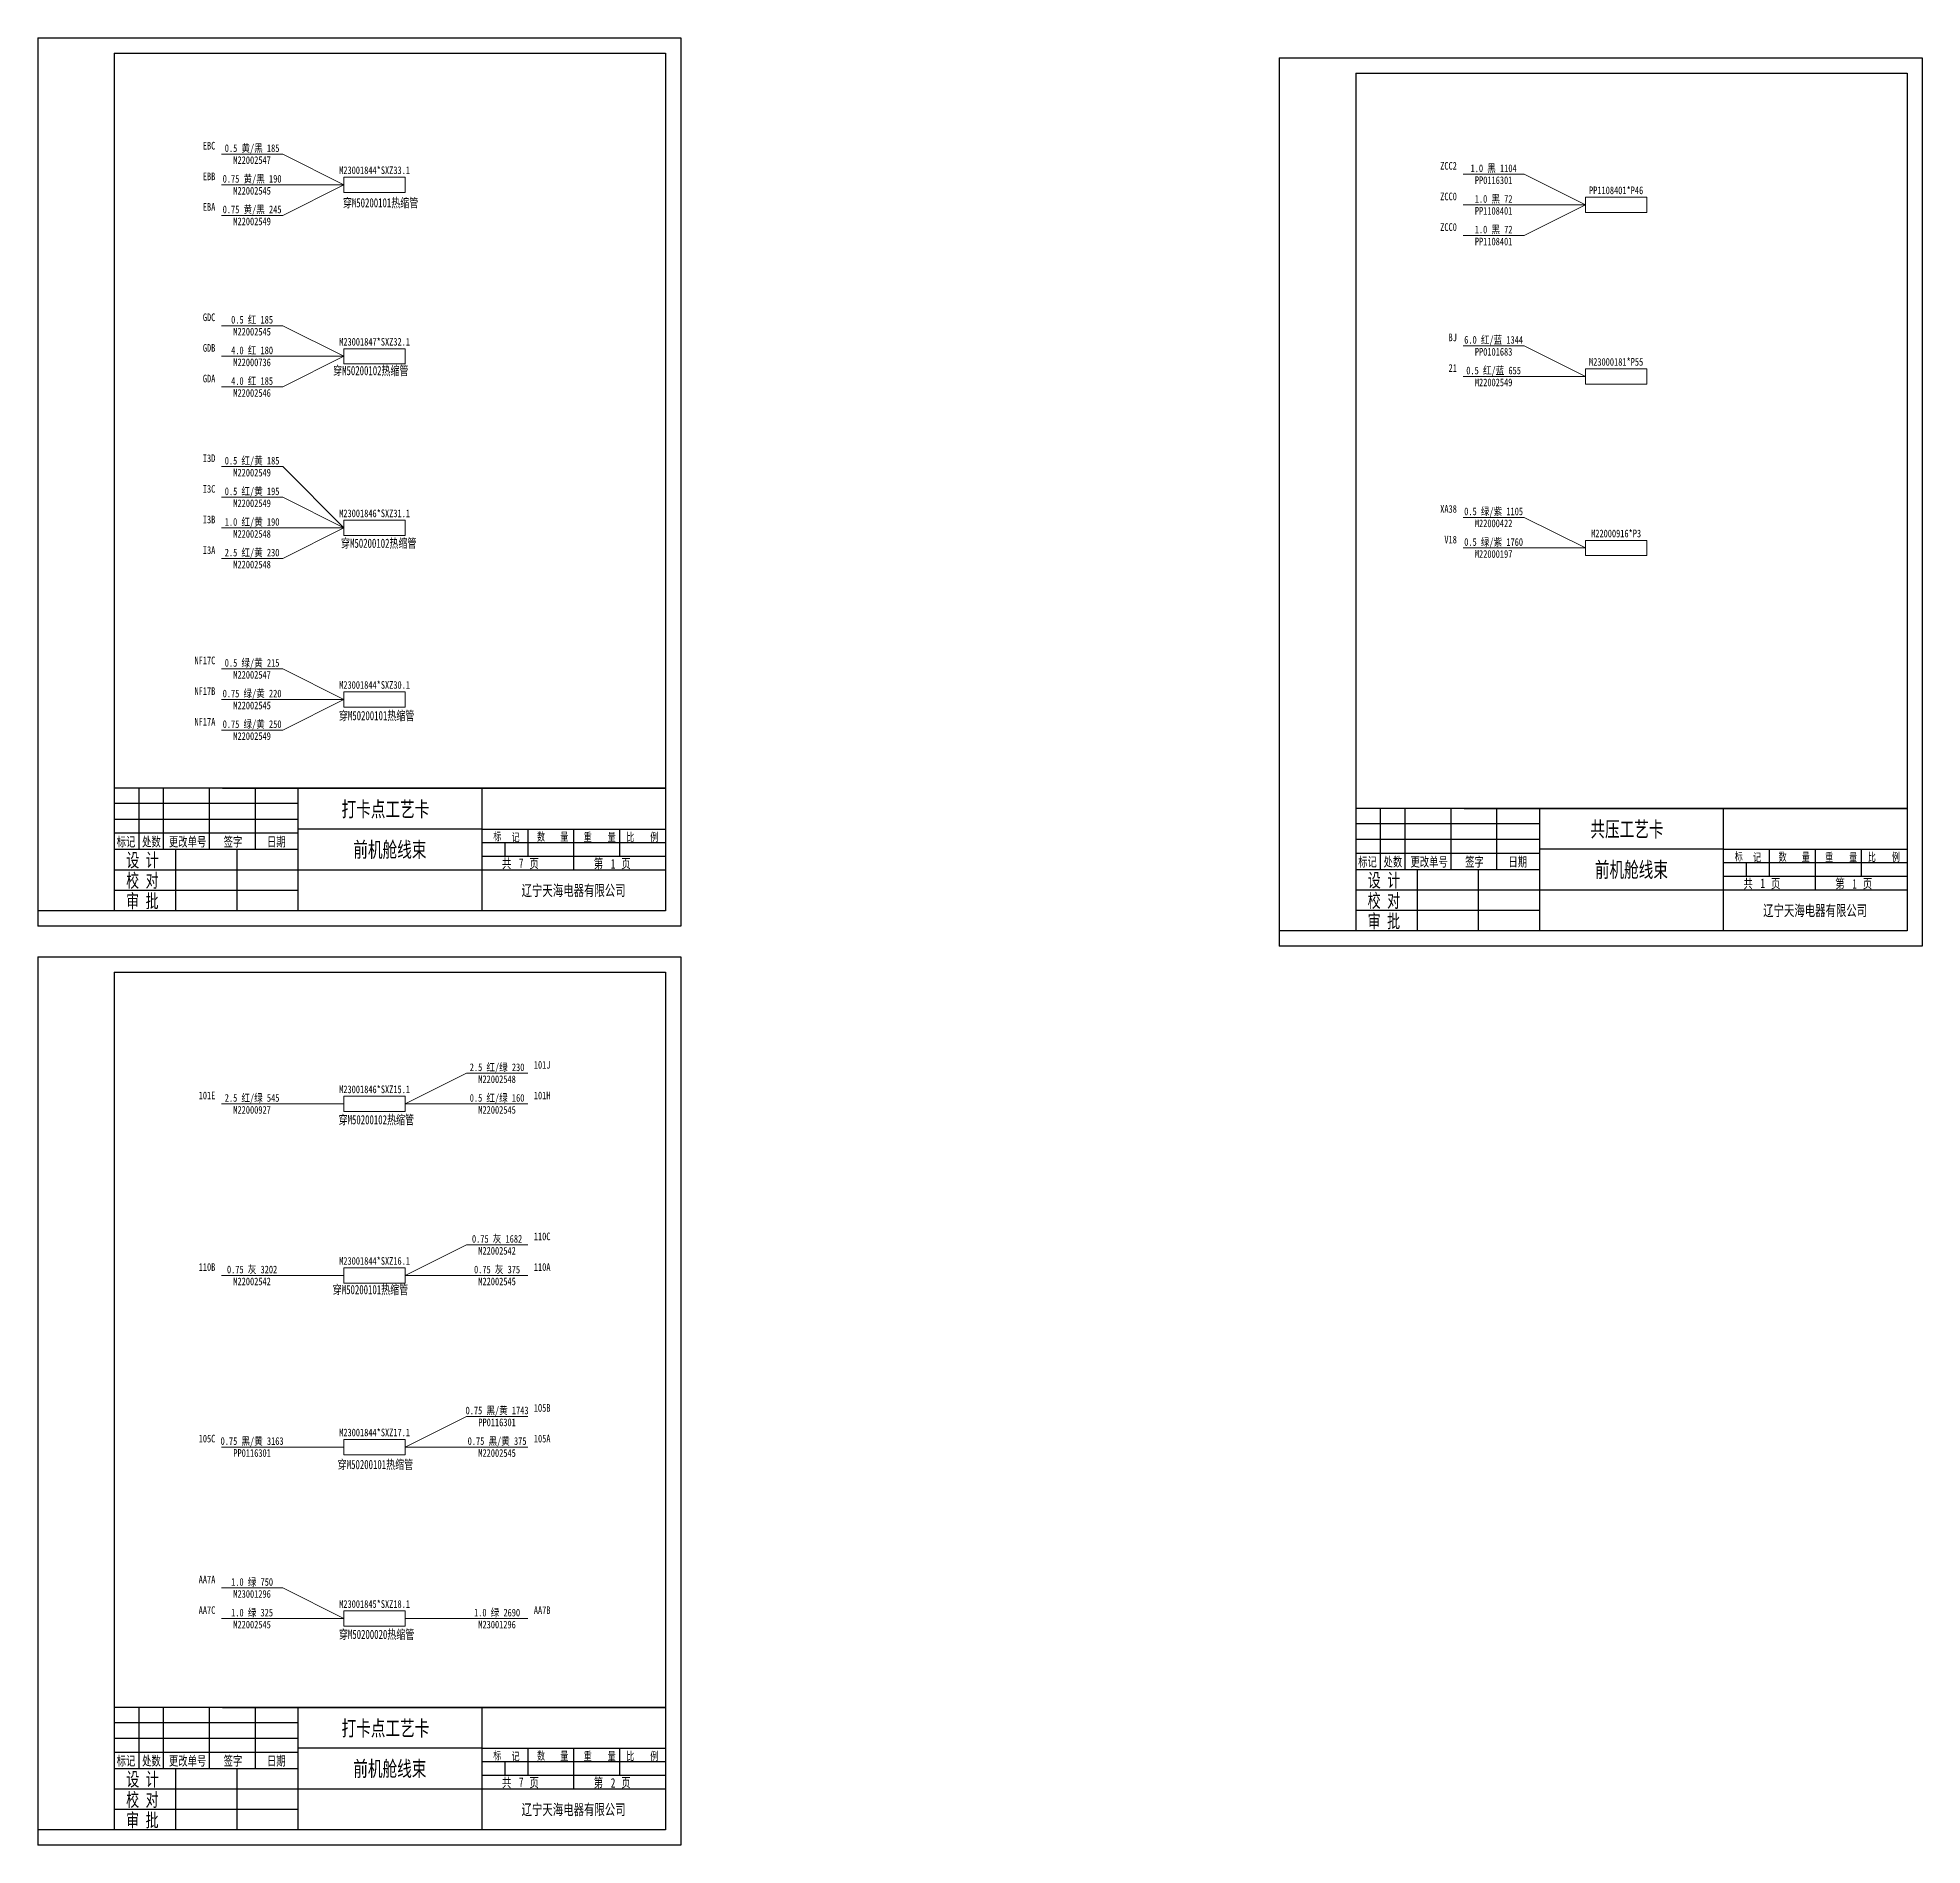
# Model space of a CAD drawing. Header units: millimetres. Extents: x -2653 to 6698, y -4403 to -42.
# Drawn here: x 1277 to 1892, y -2903 to -2313 of the extents above; entities that cross this region are included whole.
import ezdxf
from ezdxf.enums import TextEntityAlignment as Align

# ---------------------------------------------------------------- set-up
doc = ezdxf.new("R2010")
doc.units = ezdxf.units.MM
doc.header["$MEASUREMENT"] = 0
for name, color, linetype in [('01', 7, 'Continuous'), ('THINK', 3, 'Continuous'), ('二细线', 7, 'Continuous'), ('图层1', 172, 'Continuous'), ('轮廓线', 7, 'Continuous')]:
    doc.layers.add(name, color=color, linetype=linetype)
doc.styles.add('辽宁天海', font='', dxfattribs={"width": 0.7})
doc.styles.add('重庆天海', font='', dxfattribs={"width": 0.7})
doc.styles.get('辽宁天海').set_extended_font_data('NSimSun')
doc.styles.get('重庆天海').set_extended_font_data('NSimSun')

# ---------------------------------------------------------------- blocks, each defined once
blk = doc.blocks.new('打卡共压工艺卡外框')
at = {"layer": '01', "color": 0, "lineweight": -3}
for p, q in [((25, -245), (25, -285)), ((25, -245), (25, -285)), ((25, -245), (25, -285)), ((25, -245), (25, -285)), ((205, -245), (25, -245)), ((60.38, -245), (205, -245)), ((85, -245), (85, -285)), ((145, -245), (145, -285)), ((85, -250), (25, -250)), ((85, -255.13), (25, -255.13)), ((145, -258.33), (157, -258.33)), ((145, -258.33), (160, -258.33)), ((160, -258.33), (160, -267.22)), ((175, -258.33), (175, -267.22)), ((190, -258.33), (190, -267.22)), ((85, -259.67), (25, -259.67)), ((205, -262.78), (145, -262.78)), ((152.5, -262.78), (152.5, -267.22)), ((160, -262.78), (160, -267.22)), ((85, -265), (25, -265)), ((45, -265), (45, -285)), ((85, -265), (70, -265)), ((85, -265), (70, -265)), ((85, -265), (70, -265)), ((205, -267.22), (145, -267.22)), ((205, -271.67), (25, -271.67)), ((85, -278.33), (25, -278.33))]:
    blk.add_line(p, q, dxfattribs=at)
at = {"layer": 'THINK', "color": 0, "lineweight": -3}
for p, q in [((33, -245), (33, -265)), ((41, -245), (41, -265)), ((56, -245), (56, -265)), ((71, -245), (71, -265)), ((145, -258.33), (85, -258.33)), ((145, -258.33), (205, -258.33)), ((210, -290), (0, -290))]:
    blk.add_line(p, q, dxfattribs=at)
at = {"layer": '二细线', "lineweight": -3}
for p, q in [((0, 0), (0, -290)), ((0, 0), (210, 0)), ((210, 0), (210, -290)), ((25, -5), (25, -245)), ((25, -5), (205, -5)), ((205, -5), (205, -245)), ((205, -245), (205, -285)), ((205, -285), (0, -285))]:
    blk.add_line(p, q, dxfattribs=at)
at = {"layer": '图层1', "color": 0, "lineweight": -3}
for p, q in [((65, -265), (65, -285)), ((175, -267.22), (175, -271.67))]:
    blk.add_line(p, q, dxfattribs=at)
at = {"layer": '01', "color": 0, "lineweight": -3, "style": '重庆天海', "width": 0.7}
for s, height, p in [('标记', 3.111, (25.78, -263.97)), ('处数', 3.111, (34.08, -263.98)), ('更改单号', 3.111, (42.85, -263.98)), ('签字', 3.111, (60.71, -263.99)), ('日期', 3.111, (74.85, -263.98)), ('标', 2.67, (148.76, -262.03)), ('记 ', 2.667, (154.75, -262.31)), ('数', 2.67, (163.06, -262.14)), ('量', 2.67, (170.64, -262.14)), ('重', 2.67, (178.29, -262.24)), ('量', 2.67, (186.11, -262.26)), ('比', 2.67, (192.21, -262.24)), ('例', 2.67, (200.04, -262.26)), ('设 计', 4.444, (28.92, -270.67)), ('共    页', 3.111, (151.61, -271.08)), ('第    页', 3.111, (181.6, -271.09)), ('校 对', 4.444, (28.88, -277.33)), ('审 批', 4.444, (28.87, -284))]:
    blk.add_text(s, height=height, dxfattribs=at).set_placement(p)
blk.add_text('辽宁天海电器有限公司', height=3.556, dxfattribs=at).set_placement((175, -278.33), align=Align.MIDDLE_CENTER)
at = {"layer": '二细线', "lineweight": -3, "style": '重庆天海', "width": 0.7, "flags": 12}
for tag, height, p in [('工艺卡名称', 5, (113.55, -251.79)), ('产品编码', 5, (171.29, -251.13)), ('线束名称', 5, (115, -265)), ('总页', 3.1, (157.88, -269.44)), ('页码', 3.1, (187.88, -269.63)), ('车型', 5, (113.08, -279.25))]:
    blk.add_attdef(tag, text='', height=height, dxfattribs=at).set_placement(p, align=Align.MIDDLE_CENTER)

msp = doc.modelspace()

# ---------------------------------------------------------------- linework, layer by layer
at = {"layer": '轮廓线', "color": 3, "lineweight": 0}
for points in [[(1336.84, -2350.8), (1356.84, -2350.8), (1376.84, -2360.8)], [(1336.84, -2370.8), (1356.84, -2370.8), (1376.84, -2360.8)], [(1336.84, -2360.8), (1356.84, -2360.8), (1376.84, -2360.8)], [(1742.26, -2357.36), (1762.26, -2357.36), (1782.26, -2367.36)], [(1742.26, -2377.36), (1762.26, -2377.36), (1782.26, -2367.36)], [(1742.26, -2367.36), (1762.26, -2367.36), (1782.26, -2367.36)], [(1336.84, -2406.8), (1356.84, -2406.8), (1376.84, -2416.8)], [(1336.84, -2426.8), (1356.84, -2426.8), (1376.84, -2416.8)], [(1336.84, -2416.8), (1356.84, -2416.8), (1376.84, -2416.8)], [(1742.26, -2413.36), (1762.26, -2413.36), (1782.26, -2423.36)], [(1742.26, -2423.36), (1762.26, -2423.36), (1782.26, -2423.36)], [(1336.84, -2452.8), (1356.84, -2452.8), (1376.84, -2472.8)], [(1336.84, -2462.8), (1356.84, -2462.8), (1376.84, -2472.8)], [(1336.84, -2482.8), (1356.84, -2482.8), (1376.84, -2472.8)], [(1336.84, -2472.8), (1356.84, -2472.8), (1376.84, -2472.8)], [(1742.26, -2469.36), (1762.26, -2469.36), (1782.26, -2479.36)], [(1742.26, -2479.36), (1762.26, -2479.36), (1782.26, -2479.36)], [(1336.84, -2518.8), (1356.84, -2518.8), (1376.84, -2528.8)], [(1336.84, -2538.8), (1356.84, -2538.8), (1376.84, -2528.8)], [(1336.84, -2528.8), (1356.84, -2528.8), (1376.84, -2528.8)], [(1436.84, -2650.8), (1416.84, -2650.8), (1396.84, -2660.8)], [(1336.84, -2660.8), (1356.84, -2660.8), (1376.84, -2660.8)], [(1436.84, -2660.8), (1416.84, -2660.8), (1396.84, -2660.8)], [(1436.84, -2706.8), (1416.84, -2706.8), (1396.84, -2716.8)], [(1336.84, -2716.8), (1356.84, -2716.8), (1376.84, -2716.8)], [(1436.84, -2716.8), (1416.84, -2716.8), (1396.84, -2716.8)], [(1436.84, -2762.8), (1416.84, -2762.8), (1396.84, -2772.8)], [(1336.84, -2772.8), (1356.84, -2772.8), (1376.84, -2772.8)], [(1436.84, -2772.8), (1416.84, -2772.8), (1396.84, -2772.8)], [(1336.84, -2818.8), (1356.84, -2818.8), (1376.84, -2828.8)], [(1336.84, -2828.8), (1356.84, -2828.8), (1376.84, -2828.8)], [(1436.84, -2828.8), (1416.84, -2828.8), (1396.84, -2828.8)]]:
    msp.add_lwpolyline(points, dxfattribs=at)
for points in [[(1376.84, -2358.3), (1376.84, -2363.3), (1396.84, -2363.3), (1396.84, -2358.3)], [(1782.26, -2364.86), (1782.26, -2369.86), (1802.26, -2369.86), (1802.26, -2364.86)], [(1376.84, -2414.3), (1376.84, -2419.3), (1396.84, -2419.3), (1396.84, -2414.3)], [(1782.26, -2420.86), (1782.26, -2425.86), (1802.26, -2425.86), (1802.26, -2420.86)], [(1376.84, -2470.3), (1376.84, -2475.3), (1396.84, -2475.3), (1396.84, -2470.3)], [(1782.26, -2476.86), (1782.26, -2481.86), (1802.26, -2481.86), (1802.26, -2476.86)], [(1376.84, -2526.3), (1376.84, -2531.3), (1396.84, -2531.3), (1396.84, -2526.3)], [(1376.84, -2658.3), (1376.84, -2663.3), (1396.84, -2663.3), (1396.84, -2658.3)], [(1376.84, -2714.3), (1376.84, -2719.3), (1396.84, -2719.3), (1396.84, -2714.3)], [(1376.84, -2770.3), (1376.84, -2775.3), (1396.84, -2775.3), (1396.84, -2770.3)], [(1376.84, -2826.3), (1376.84, -2831.3), (1396.84, -2831.3), (1396.84, -2826.3)]]:
    msp.add_lwpolyline(points, close=True, dxfattribs=at)

# ---------------------------------------------------------------- block references
ref = msp.add_blockref('打卡共压工艺卡外框', (1276.83, -2312.8), dxfattribs=at)
ref.add_attrib('页码', '1', dxfattribs={"layer": '二细线', "lineweight": -3, "height": 3.1, "style": '重庆天海', "width": 0.7}).set_placement((1464.71, -2582.43), align=Align.MIDDLE_CENTER)
ref.add_attrib('总页', '7', dxfattribs={"layer": '二细线', "lineweight": -3, "height": 3.1, "style": '重庆天海', "width": 0.7}).set_placement((1434.71, -2582.24), align=Align.MIDDLE_CENTER)
ref.add_attrib('线束名称', '前机舱线束', dxfattribs={"layer": '二细线', "lineweight": -3, "height": 5, "style": '重庆天海', "width": 0.7}).set_placement((1391.83, -2577.8), align=Align.MIDDLE_CENTER)
ref.add_attrib('工艺卡名称', '打卡点工艺卡', dxfattribs={"layer": '二细线', "lineweight": -3, "height": 5, "style": '重庆天海', "width": 0.7}).set_placement((1390.38, -2564.59), align=Align.MIDDLE_CENTER)
ref = msp.add_blockref('打卡共压工艺卡外框', (1682.25, -2319.36), dxfattribs=at)
ref.add_attrib('页码', '1', dxfattribs={"layer": '二细线', "lineweight": -3, "height": 3.1, "style": '重庆天海', "width": 0.7}).set_placement((1870.13, -2588.98), align=Align.MIDDLE_CENTER)
ref.add_attrib('总页', '1', dxfattribs={"layer": '二细线', "lineweight": -3, "height": 3.1, "style": '重庆天海', "width": 0.7}).set_placement((1840.13, -2588.8), align=Align.MIDDLE_CENTER)
ref.add_attrib('线束名称', '前机舱线束', dxfattribs={"layer": '二细线', "lineweight": -3, "height": 5, "style": '重庆天海', "width": 0.7}).set_placement((1797.25, -2584.36), align=Align.MIDDLE_CENTER)
ref.add_attrib('工艺卡名称', '共压工艺卡', dxfattribs={"layer": '二细线', "lineweight": -3, "height": 5, "style": '重庆天海', "width": 0.7}).set_placement((1795.8, -2571.14), align=Align.MIDDLE_CENTER)
ref = msp.add_blockref('打卡共压工艺卡外框', (1276.83, -2612.8), dxfattribs=at)
ref.add_attrib('页码', '2', dxfattribs={"layer": '二细线', "lineweight": -3, "height": 3.1, "style": '重庆天海', "width": 0.7}).set_placement((1464.71, -2882.43), align=Align.MIDDLE_CENTER)
ref.add_attrib('总页', '7', dxfattribs={"layer": '二细线', "lineweight": -3, "height": 3.1, "style": '重庆天海', "width": 0.7}).set_placement((1434.71, -2882.24), align=Align.MIDDLE_CENTER)
ref.add_attrib('线束名称', '前机舱线束', dxfattribs={"layer": '二细线', "lineweight": -3, "height": 5, "style": '重庆天海', "width": 0.7}).set_placement((1391.83, -2877.8), align=Align.MIDDLE_CENTER)
ref.add_attrib('工艺卡名称', '打卡点工艺卡', dxfattribs={"layer": '二细线', "lineweight": -3, "height": 5, "style": '重庆天海', "width": 0.7}).set_placement((1390.38, -2864.59), align=Align.MIDDLE_CENTER)

# ---------------------------------------------------------------- texts
at = {"layer": '轮廓线', "color": 3, "lineweight": 0, "style": '辽宁天海', "width": 0.8}
for s, p in [('EBC', (1334.84, -2349.3)), ('EBB', (1334.84, -2359.3)), ('ZCC2', (1740.26, -2355.86)), ('EBA', (1334.84, -2369.3)), ('ZCC0', (1740.26, -2365.86)), ('ZCC0', (1740.26, -2375.86)), ('GDC', (1334.84, -2405.3)), ('BJ', (1740.26, -2411.86)), ('GDB', (1334.84, -2415.3)), ('GDA', (1334.84, -2425.3)), ('21', (1740.26, -2421.86)), ('I3D', (1334.84, -2451.3)), ('I3C', (1334.84, -2461.3)), ('XA38', (1740.26, -2467.86)), ('I3B', (1334.84, -2471.3)), ('I3A', (1334.84, -2481.3)), ('V18', (1740.26, -2477.86)), ('NF17C', (1334.84, -2517.3)), ('NF17B', (1334.84, -2527.3)), ('NF17A', (1334.84, -2537.3)), ('101E', (1334.84, -2659.3)), ('110B', (1334.84, -2715.3)), ('105C', (1334.84, -2771.3)), ('AA7A', (1334.84, -2817.3)), ('AA7C', (1334.84, -2827.3))]:
    msp.add_text(s, height=2.5, dxfattribs=at).set_placement(p, align=Align.RIGHT)
for s, p in [('0.5 黄/黑 185', (1346.84, -2350.1)), ('M22002547', (1346.84, -2354)), ('M23001844*SXZ33.1', (1386.84, -2357.3)), ('1.0 黑 1104', (1752.26, -2356.66)), ('0.75 黄/黑 190', (1346.84, -2360.1)), ('M22002545', (1346.84, -2364)), ('PP0116301', (1752.26, -2360.56)), ('PP1108401*P46', (1792.26, -2363.86)), ('0.75 黄/黑 245', (1346.84, -2370.1)), ('1.0 黑 72', (1752.26, -2366.66)), ('PP1108401', (1752.26, -2370.56)), ('M22002549', (1346.84, -2374)), ('1.0 黑 72', (1752.26, -2376.66)), ('PP1108401', (1752.26, -2380.56)), ('0.5 红 185', (1346.84, -2406.1)), ('M22002545', (1346.84, -2410)), ('M23001847*SXZ32.1', (1386.84, -2413.3)), ('6.0 红/蓝 1344', (1752.26, -2412.66)), ('4.0 红 180', (1346.84, -2416.1)), ('M22000736', (1346.84, -2420)), ('PP0101683', (1752.26, -2416.56)), ('M23000181*P55', (1792.26, -2419.86)), ('4.0 红 185', (1346.84, -2426.1)), ('0.5 红/蓝 655', (1752.26, -2422.66)), ('M22002549', (1752.26, -2426.56)), ('M22002546', (1346.84, -2430)), ('0.5 红/黄 185', (1346.84, -2452.1)), ('M22002549', (1346.84, -2456)), ('0.5 红/黄 195', (1346.84, -2462.1)), ('M22002549', (1346.84, -2466)), ('M23001846*SXZ31.1', (1386.84, -2469.3)), ('0.5 绿/紫 1105', (1752.26, -2468.66)), ('1.0 红/黄 190', (1346.84, -2472.1)), ('M22002548', (1346.84, -2476)), ('M22000422', (1752.26, -2472.56)), ('M22000916*P3', (1792.26, -2475.86)), ('2.5 红/黄 230', (1346.84, -2482.1)), ('0.5 绿/紫 1760', (1752.26, -2478.66)), ('M22000197', (1752.26, -2482.56)), ('M22002548', (1346.84, -2486)), ('0.5 绿/黄 215', (1346.84, -2518.1)), ('M22002547', (1346.84, -2522)), ('M23001844*SXZ30.1', (1386.84, -2525.3)), ('0.75 绿/黄 220', (1346.84, -2528.1)), ('0.75 绿/黄 250', (1346.84, -2538.1)), ('M22002545', (1346.84, -2532)), ('M22002549', (1346.84, -2542)), ('2.5 红/绿 230', (1426.84, -2650.1)), ('M22002548', (1426.84, -2654)), ('2.5 红/绿 545', (1346.84, -2660.1)), ('M23001846*SXZ15.1', (1386.84, -2657.3)), ('0.5 红/绿 160', (1426.84, -2660.1)), ('M22000927', (1346.84, -2664)), ('M22002545', (1426.84, -2664)), ('0.75 灰 1682', (1426.84, -2706.1)), ('M22002542', (1426.84, -2710)), ('0.75 灰 3202', (1346.84, -2716.1)), ('M23001844*SXZ16.1', (1386.84, -2713.3)), ('0.75 灰 375', (1426.84, -2716.1)), ('M22002542', (1346.84, -2720)), ('M22002545', (1426.84, -2720)), ('0.75 黑/黄 1743', (1426.84, -2762.1)), ('0.75 黑/黄 3163', (1346.84, -2772.1)), ('M23001844*SXZ17.1', (1386.84, -2769.3)), ('0.75 黑/黄 375', (1426.84, -2772.1)), ('PP0116301', (1426.84, -2766)), ('PP0116301', (1346.84, -2776)), ('M22002545', (1426.84, -2776)), ('1.0 绿 750', (1346.84, -2818.1)), ('M23001296', (1346.84, -2822)), ('M23001845*SXZ18.1', (1386.84, -2825.3)), ('1.0 绿 325', (1346.84, -2828.1)), ('M22002545', (1346.84, -2832)), ('1.0 绿 2690', (1426.84, -2828.1)), ('M23001296', (1426.84, -2832))]:
    msp.add_text(s, height=2.5, dxfattribs=at).set_placement(p, align=Align.CENTER)
for s, p in [('101J', (1438.84, -2649.3)), ('101H', (1438.84, -2659.3)), ('110C', (1438.84, -2705.3)), ('110A', (1438.84, -2715.3)), ('1O5B', (1438.84, -2761.3)), ('105A', (1438.84, -2771.3)), ('AA7B', (1438.84, -2827.3))]:
    msp.add_text(s, height=2.5, dxfattribs=at).set_placement(p)
at = {"layer": '轮廓线', "color": 3, "lineweight": 0, "char_height": 3, "attachment_point": 1, "style": '辽宁天海'}
for s, insert, width in [('穿M50200101热缩管', (1376.49, -2365.18), 32.2105), ('穿M50200102热缩管', (1373.31, -2419.95), 31.8545), ('穿M50200102热缩管', (1375.9, -2476.3), 31.8545), ('穿M50200101热缩管', (1375.2, -2532.57), 28.0374), ('穿M50200102热缩管', (1375.09, -2664.47), 26.3714), ('穿M50200101热缩管', (1373.19, -2719.92), 28.4807), ('穿M50200101热缩管', (1374.81, -2777.01), 28.4807), ('穿M50200020热缩管', (1375.2, -2832.45), 25.6392)]:
    msp.add_mtext(s, dxfattribs=dict(at, insert=insert, width=width))

doc.saveas('drawing.dxf')
